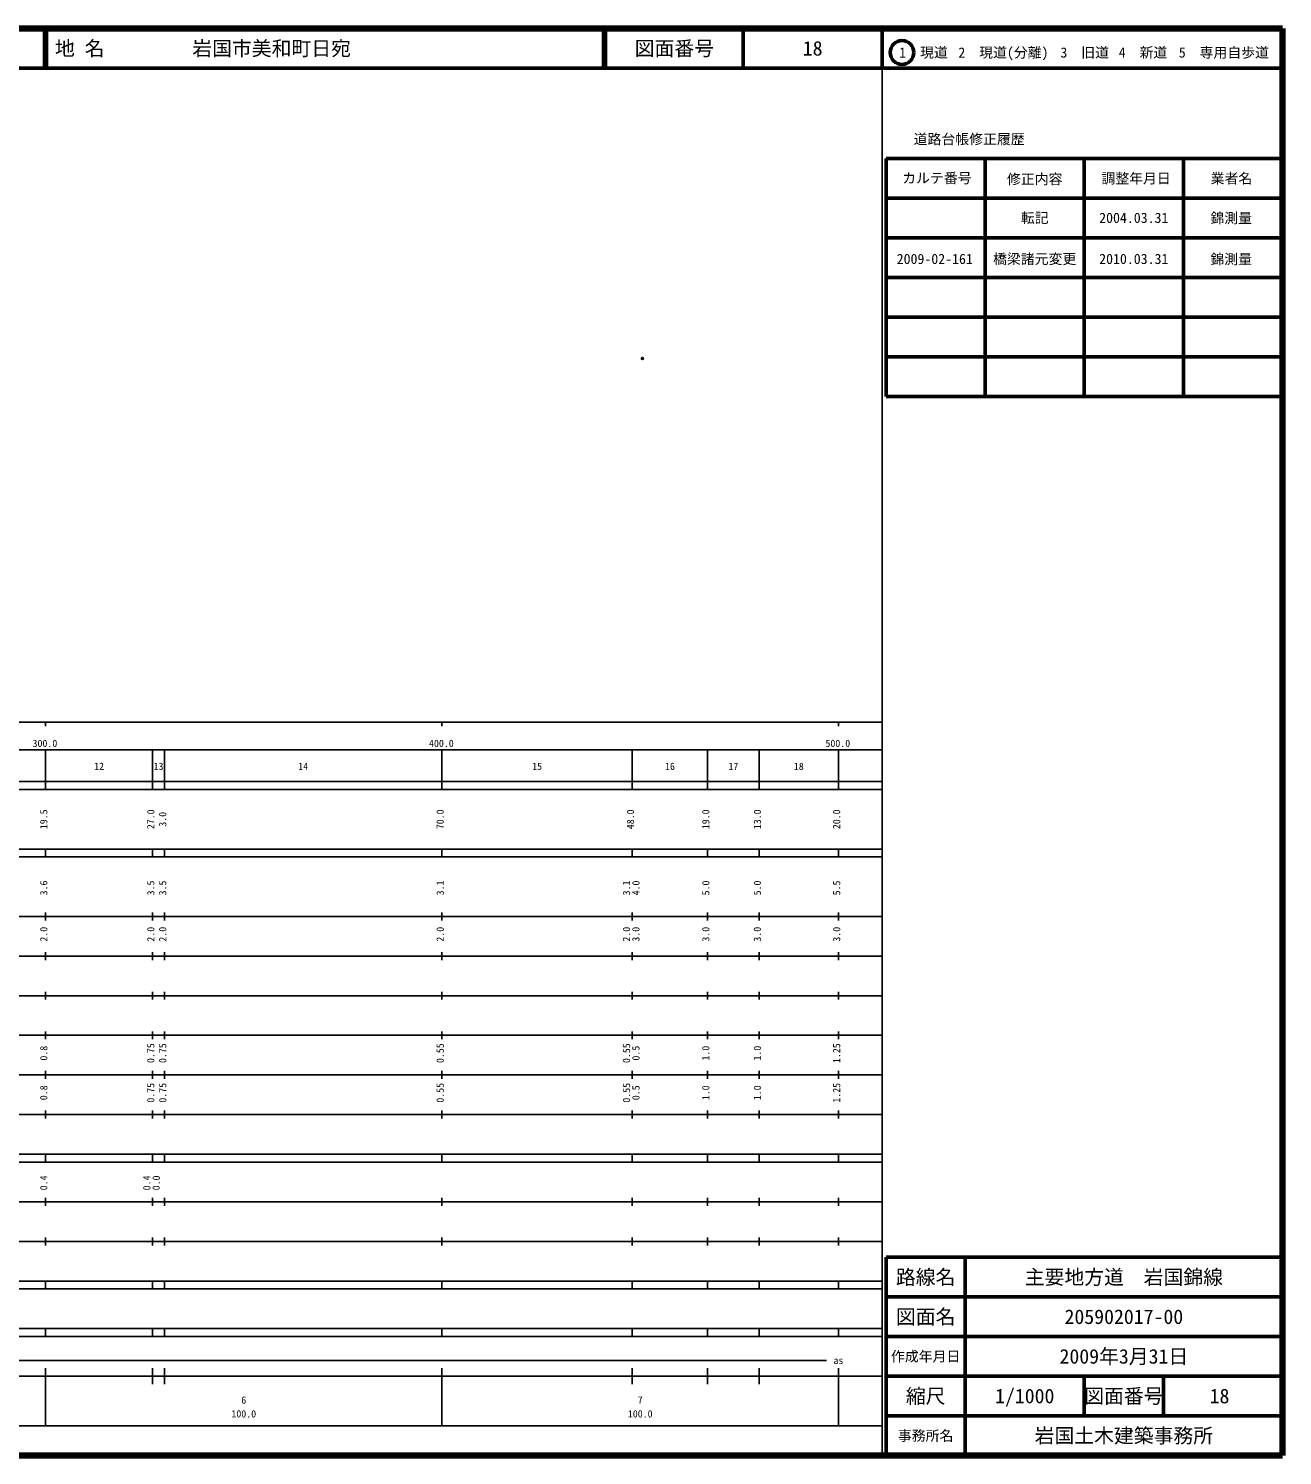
# Model space of a CAD drawing. Units: millimetres on the paper. Extents: x 40 to 680, y 20 to 380.
# Drawn here: x 363.7 to 680, y 20 to 380 of the extents above; entities that cross this region are included whole.
import ezdxf
from ezdxf.enums import TextEntityAlignment as Align

# ---------------------------------------------------------------- set-up
doc = ezdxf.new("R2010")
doc.units = ezdxf.units.MM
doc.header["$PDMODE"] = 32
doc.header["$PDSIZE"] = 0.5
doc.layers.add('M-OTRS', color=6, linetype='Continuous')
doc.layers.add('M-TTL-TXT', color=7, linetype='Continuous')
for name, color, linetype, lineweight in [('M-TTL', 2, 'Continuous', 140), ('M-TTL-BAND', 7, 'Continuous', 25), ('M-TTL-FRAM', 2, 'Continuous', 50), ('M-TTL-LINE', 7, 'Continuous', 50)]:
    doc.layers.add(name, color=color, linetype=linetype, lineweight=lineweight)
doc.styles.add('ＭＳ ゴシック', font='')
doc.styles.get('ＭＳ ゴシック').set_extended_font_data('MS Gothic')

msp = doc.modelspace()

# ---------------------------------------------------------------- linework, layer by layer
at = {"layer": 'M-OTRS'}
msp.add_point((518.537, 296.777), dxfattribs=at)
at = {"layer": 'M-TTL'}
for p, q in [((680, 380), (40, 380)), ((680, 20), (680, 380)), ((40, 20), (680, 20))]:
    msp.add_line(p, q, dxfattribs=at)
at = {"layer": 'M-TTL-BAND'}
for p, q in [((579, 20), (579, 370)), ((40, 205), (579, 205)), ((368, 205), (368, 204)), ((468, 205), (468, 204)), ((568, 205), (568, 204)), ((68, 198), (579, 198)), ((368, 188), (368, 198)), ((395, 188), (395, 198)), ((398, 188), (398, 198)), ((468, 188), (468, 198)), ((516, 188), (516, 198)), ((535, 188), (535, 198)), ((548, 188), (548, 198)), ((568, 188), (568, 198)), ((40, 190), (579, 190)), ((40, 188), (579, 188)), ((40, 173), (579, 173)), ((368, 171), (368, 173)), ((395, 171), (395, 173)), ((398, 171), (398, 173)), ((468, 171), (468, 173)), ((516, 171), (516, 173)), ((535, 171), (535, 173)), ((548, 171), (548, 173)), ((568, 171), (568, 173)), ((40, 171), (579, 171)), ((40, 156), (579, 156)), ((368, 155), (368, 157)), ((395, 155), (395, 157)), ((398, 155), (398, 157)), ((468, 155), (468, 157)), ((516, 155), (516, 157)), ((535, 155), (535, 157)), ((548, 155), (548, 157)), ((568, 155), (568, 157)), ((46, 146), (579, 146)), ((368, 145), (368, 147)), ((395, 145), (395, 147)), ((398, 145), (398, 147)), ((468, 145), (468, 147)), ((516, 145), (516, 147)), ((535, 145), (535, 147)), ((548, 145), (548, 147)), ((568, 145), (568, 147)), ((368, 135), (368, 137)), ((395, 135), (395, 137)), ((398, 135), (398, 137)), ((468, 135), (468, 137)), ((516, 135), (516, 137)), ((535, 135), (535, 137)), ((548, 135), (548, 137)), ((568, 135), (568, 137)), ((52, 136), (579, 136)), ((46, 126), (579, 126)), ((368, 125), (368, 127)), ((395, 125), (395, 127)), ((398, 125), (398, 127)), ((468, 125), (468, 127)), ((516, 125), (516, 127)), ((535, 125), (535, 127)), ((548, 125), (548, 127)), ((568, 125), (568, 127)), ((52, 116), (579, 116)), ((368, 115), (368, 117)), ((395, 115), (395, 117)), ((398, 115), (398, 117)), ((468, 115), (468, 117)), ((516, 115), (516, 117)), ((535, 115), (535, 117)), ((548, 115), (548, 117)), ((568, 115), (568, 117)), ((46, 106), (579, 106)), ((368, 105), (368, 107)), ((395, 105), (395, 107)), ((398, 105), (398, 107)), ((468, 105), (468, 107)), ((516, 105), (516, 107)), ((535, 105), (535, 107)), ((548, 105), (548, 107)), ((568, 105), (568, 107)), ((40, 96), (579, 96)), ((40, 94), (579, 94)), ((368, 94), (368, 96)), ((395, 94), (395, 96)), ((398, 94), (398, 96)), ((468, 94), (468, 96)), ((516, 94), (516, 96)), ((535, 94), (535, 96)), ((548, 94), (548, 96)), ((568, 94), (568, 96)), ((49, 84), (579, 84)), ((368, 83), (368, 85)), ((395, 83), (395, 85)), ((398, 83), (398, 85)), ((468, 83), (468, 85)), ((516, 83), (516, 85)), ((535, 83), (535, 85)), ((548, 83), (548, 85)), ((568, 83), (568, 85)), ((40, 74), (579, 74)), ((368, 73), (368, 75)), ((395, 73), (395, 75)), ((398, 73), (398, 75)), ((468, 73), (468, 75)), ((516, 73), (516, 75)), ((535, 73), (535, 75)), ((548, 73), (548, 75)), ((568, 73), (568, 75)), ((40, 64), (579, 64)), ((40, 62), (579, 62)), ((368, 62), (368, 64)), ((395, 62), (395, 64)), ((398, 62), (398, 64)), ((468, 62), (468, 64)), ((516, 62), (516, 64)), ((535, 62), (535, 64)), ((548, 62), (548, 64)), ((568, 62), (568, 64)), ((40, 52), (579, 52)), ((368, 50), (368, 52)), ((395, 50), (395, 52)), ((398, 50), (398, 52)), ((468, 50), (468, 52)), ((516, 50), (516, 52)), ((535, 50), (535, 52)), ((548, 50), (548, 52)), ((568, 50), (568, 52)), ((40, 50), (579, 50)), ((71, 44), (565, 44)), ((40, 40), (579, 40)), ((368, 27.5), (368, 42)), ((395, 38), (395, 42)), ((398, 38), (398, 42)), ((468, 27.5), (468, 42)), ((516, 38), (516, 42)), ((535, 38), (535, 42)), ((548, 38), (548, 42)), ((568, 27.5), (568, 42)), ((68, 27.5), (579, 27.5))]:
    msp.add_line(p, q, dxfattribs=at)
at = {"layer": 'M-TTL-FRAM'}
for p, q in [((580, 347.197), (580, 287.197)), ((580, 347.197), (680, 347.197)), ((580, 287.197), (680, 287.197)), ((680, 70), (580, 70)), ((580, 70), (580, 20))]:
    msp.add_line(p, q, dxfattribs=at)
at = {"layer": 'M-TTL-LINE'}
for p, q in [((367.75, 380), (367.75, 370)), ((368.25, 380), (368.25, 370)), ((508.747, 380), (508.747, 370)), ((509.247, 380), (509.247, 370)), ((543.997, 380), (543.997, 370)), ((579, 380), (579, 370)), ((40, 370), (680, 370)), ((605, 347.197), (605, 287.197)), ((630, 347.197), (630, 287.197)), ((655, 347.197), (655, 287.197)), ((580, 337.197), (680, 337.197)), ((580, 327.197), (680, 327.197)), ((580, 317.197), (680, 317.197)), ((580, 307.197), (680, 307.197)), ((580, 297.197), (680, 297.197)), ((600, 70), (600, 20)), ((680, 60), (580, 60)), ((680, 50), (580, 50)), ((680, 40), (580, 40)), ((630, 40), (630, 30)), ((650, 40), (650, 30)), ((680, 30), (580, 30))]:
    msp.add_line(p, q, dxfattribs=at)
msp.add_circle((584.031, 373.958), 3, dxfattribs=at)

# ---------------------------------------------------------------- texts
at = {"layer": 'M-TTL-BAND', "style": 'ＭＳ ゴシック'}
for s, p in [('300.0', (367.844, 198.195)), ('400.0', (467.844, 198.195)), ('500.0', (567.844, 198.195)), ('12', (381.5, 192.405)), ('13', (396.5, 192.405)), ('14', (433, 192.405)), ('15', (492, 192.405)), ('16', (525.5, 192.405)), ('17', (541.5, 192.405)), ('18', (558, 192.405)), ('as', (568, 42.5)), ('6', (418, 32.523)), ('7', (518, 32.523)), ('100.0', (418, 29.033)), ('100.0', (518, 29.033))]:
    msp.add_text(s, height=1.833, dxfattribs=at).set_placement(p, align=Align.BOTTOM_CENTER)
for s, p in [('19.5', (369, 180.5)), ('27.0', (396, 180.5)), ('3.0', (399, 180.5)), ('70.0', (469, 180.5)), ('48.0', (517, 180.5)), ('19.0', (536, 180.5)), ('13.0', (549, 180.5)), ('20.0', (569, 180.5)), ('3.6', (369, 163.174)), ('3.5', (396, 163.174)), ('3.5', (399, 163.174)), ('3.1', (469, 163.174)), ('3.1', (516, 163.174)), ('4.0', (518.37, 163.174)), ('5.0', (536, 163.174)), ('5.0', (549, 163.174)), ('5.5', (569, 163.174)), ('2.0', (369, 151.5)), ('2.0', (396, 151.5)), ('2.0', (399, 151.5)), ('2.0', (469, 151.5)), ('2.0', (516, 151.5)), ('3.0', (518.37, 151.5)), ('3.0', (536, 151.5)), ('3.0', (549, 151.5)), ('3.0', (569, 151.5)), ('0.8', (369, 121.5)), ('0.75', (396, 121.5)), ('0.75', (399, 121.5)), ('0.55', (469, 121.5)), ('0.55', (516, 121.5)), ('0.5', (518.37, 121.5)), ('1.0', (536, 121.5)), ('1.0', (549, 121.5)), ('1.25', (569, 121.5)), ('0.8', (369, 111.5)), ('0.75', (396, 111.5)), ('0.75', (399, 111.5)), ('0.55', (469, 111.5)), ('0.55', (516, 111.5)), ('0.5', (518.37, 111.5)), ('1.0', (536, 111.5)), ('1.0', (549, 111.5)), ('1.25', (569, 111.5)), ('0.4', (369, 88.764)), ('0.4', (395, 88.764)), ('0.0', (397.37, 88.764))]:
    msp.add_text(s, height=1.833, rotation=90, dxfattribs=at).set_placement(p, align=Align.BOTTOM_CENTER)
at = {"layer": 'M-TTL-TXT', "style": 'ＭＳ ゴシック'}
for s, p in [('地 名', (370.38, 375)), ('岩国市美和町日宛', (405.024, 375))]:
    msp.add_text(s, height=3.666, dxfattribs=at).set_placement(p, align=Align.MIDDLE_LEFT)
for s, height, p in [('図面番号', 3.666, (526.622, 375)), ('18', 3.666, (561.497, 375)), ('1\u3000現道', 2.566, (589.448, 373.958)), ('2\u3000現道(分離)', 2.566, (609.619, 373.958)), ('3\u3000旧道', 2.566, (630.121, 373.958)), ('4\u3000新道', 2.566, (644.824, 373.958)), ('5\u3000専用自歩道', 2.566, (665.228, 373.958)), ('道路台帳修正履歴', 2.566, (600.968, 352.113)), ('カルテ番号', 2.566, (592.839, 342.277)), ('修正内容', 2.566, (617.509, 342.023)), ('調整年月日', 2.566, (643.089, 342.197)), ('業者名', 2.566, (667.134, 342.197)), ('転記', 2.566, (617.5, 332.245)), ('2004.03.31', 2.566, (642.5, 332.245)), ('錦測量', 2.566, (667.077, 332.189)), ('2009-02-161', 2.566, (592.297, 321.876)), ('橋梁諸元変更', 2.566, (617.5, 321.876)), ('2010.03.31', 2.566, (642.5, 321.876)), ('錦測量', 2.566, (667.077, 321.819)), ('路線名', 3.666, (590, 65)), ('路線名', 3.666, (590, 65)), ('主要地方道\u3000岩国錦線', 3.666, (640, 65)), ('図面名', 3.666, (590, 55)), ('図面名', 3.666, (590, 55)), ('205902017-00', 3.666, (640, 55)), ('2009年3月31日', 3.666, (640, 45)), ('作成年月日', 2.566, (590, 45)), ('作成年月日', 2.566, (590, 45)), ('縮尺', 3.666, (590, 35)), ('縮尺', 3.666, (590, 35)), ('1/1000', 3.666, (615, 35)), ('図面番号', 3.666, (640, 35)), ('図面番号', 3.666, (640, 35)), ('18', 3.666, (664.125, 35)), ('事務所名', 2.566, (590, 25)), ('事務所名', 2.566, (590, 25)), ('岩国土木建築事務所', 3.666, (640, 25))]:
    msp.add_text(s, height=height, dxfattribs=at).set_placement(p, align=Align.MIDDLE_CENTER)

doc.saveas('drawing.dxf')
